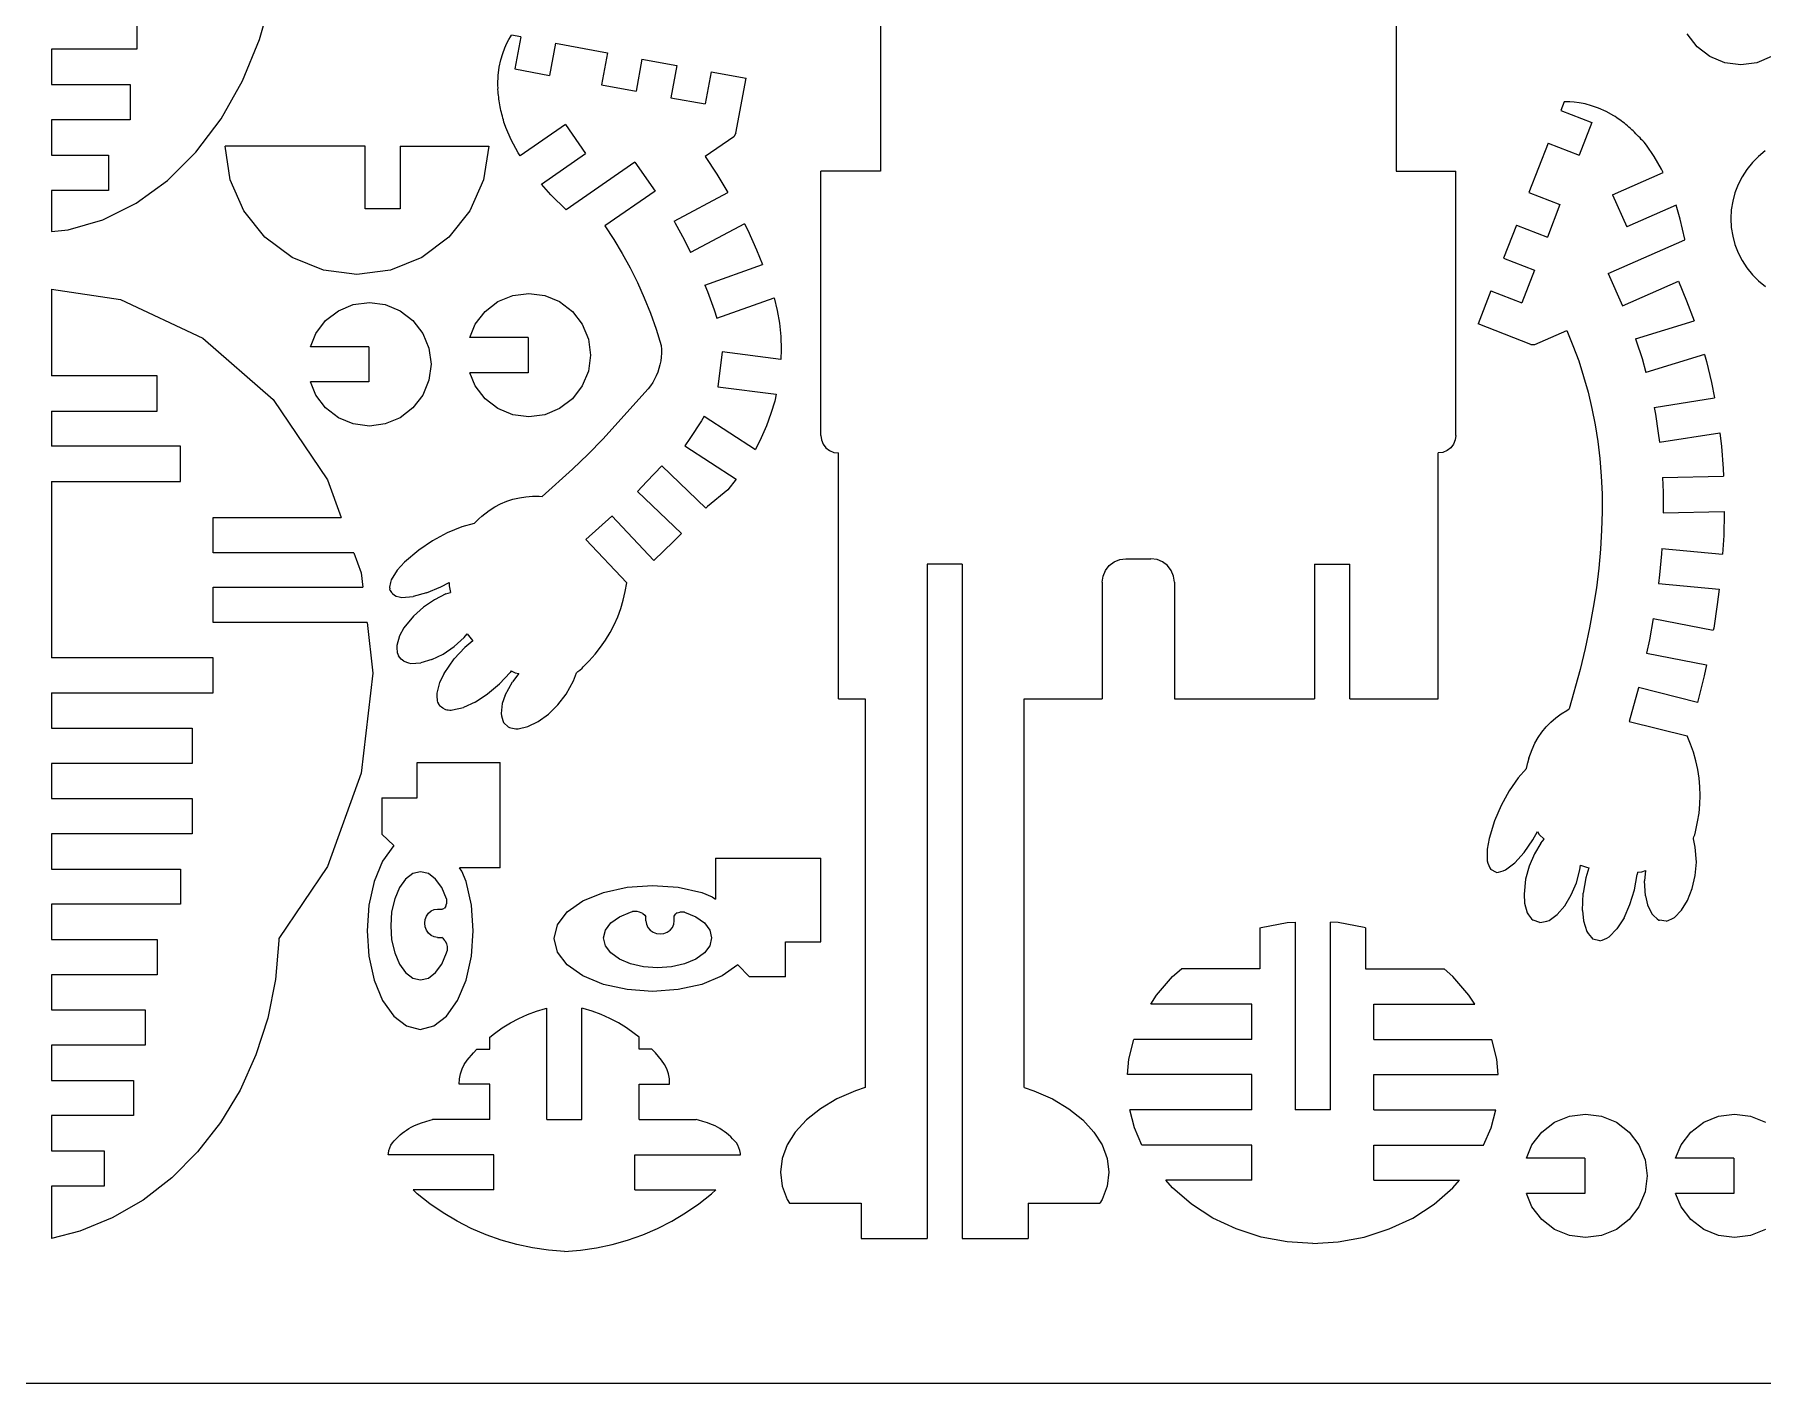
# Model space of a CAD drawing. Extents: x -2556 to 3065, y -2153 to 1951.
# Drawn here: x -1007 to 759, y -2153 to -774 of the extents above; entities that cross this region are included whole.
import ezdxf

# ---------------------------------------------------------------- set-up
doc = ezdxf.new("R2010")
doc.units = 0
doc.header["$MEASUREMENT"] = 0
doc.layers.get('0').update_dxf_attribs({"linetype": 'CONTINUOUS'})

msp = doc.modelspace()

# ---------------------------------------------------------------- linework, layer by layer
for p, q in [((-142.3, -670), (-142.3, -913.9)), ((384.6, -670.3), (384.6, -913.9)), ((-777, -779.2), (-764.3, -733.9)), ((-902.5, -753.4), (-902.5, -789.4)), ((-522.3, -779.3), (-520.7, -776.6)), ((-520.7, -776.6), (-519.6, -774.9)), ((-509.9, -776.7), (-519.6, -774.9)), ((-509.9, -776.7), (-516, -809.5)), ((692.2, -786.8), (682.2, -773.7)), ((-902.5, -789.4), (-989.8, -789.4)), ((-989.8, -789.4), (-989.8, -825.4)), ((-794.5, -821.6), (-777, -779.2)), ((-530.4, -800.2), (-528.5, -793.6)), ((-528.5, -793.6), (-526.4, -787.9)), ((-526.4, -787.9), (-524.2, -783.1)), ((-524.2, -783.1), (-522.3, -779.3)), ((-474.5, -783.2), (-480.6, -816)), ((-474.5, -783.2), (-421.4, -792.9)), ((-421.4, -792.9), (-427.4, -825.8)), ((705.3, -796.8), (692.2, -786.8)), ((-533.2, -816.1), (-532.1, -807.7)), ((-532.1, -807.7), (-530.4, -800.2)), ((-516, -809.5), (-480.6, -816)), ((-386.2, -799.4), (-392.2, -832.2)), ((-386.2, -799.4), (-350.6, -805.9)), ((-350.6, -805.9), (-356.6, -838.8)), ((720.5, -803.1), (705.3, -796.8)), ((736.8, -805.3), (720.5, -803.1)), ((753.2, -803.1), (736.8, -805.3)), ((768.4, -796.8), (753.2, -803.1)), ((-989.8, -825.4), (-909.4, -825.4)), ((-909.4, -825.4), (-909.4, -861.4)), ((-816.3, -860.4), (-794.5, -821.6)), ((-533.6, -825.3), (-533.2, -816.1)), ((-533.6, -826.6), (-533.6, -825.3)), ((-533.3, -828.6), (-533.6, -826.6)), ((-533.4, -830.5), (-533.3, -828.6)), ((-427.4, -825.8), (-392.2, -832.2)), ((-315.4, -812.4), (-321.5, -845.2)), ((-315.4, -812.4), (-279.8, -818.9)), ((-290.1, -875.2), (-279.8, -818.9)), ((-533.2, -832.5), (-533.4, -830.5)), ((-533.1, -834.4), (-533.2, -832.5)), ((-532.9, -836.3), (-533.1, -834.4)), ((-532.6, -838.3), (-532.9, -836.3)), ((-532.4, -840.2), (-532.6, -838.3)), ((-532.1, -842.2), (-532.4, -840.2)), ((-531.8, -844.1), (-532.1, -842.2)), ((-531.5, -846.1), (-531.8, -844.1)), ((-531.1, -848), (-531.5, -846.1)), ((-356.6, -838.8), (-321.5, -845.2)), ((556.4, -843), (553, -851.9)), ((557.1, -842.9), (556.4, -843)), ((559.1, -842.9), (557.1, -842.9)), ((562.3, -843), (559.1, -842.9)), ((566.5, -843.3), (562.3, -843)), ((571.7, -844), (566.5, -843.3)), ((577.7, -845.2), (571.7, -844)), ((584.3, -847), (577.7, -845.2)), ((591.6, -849.5), (584.3, -847)), ((-909.4, -861.4), (-989.8, -861.4)), ((-989.8, -861.4), (-989.8, -897.4)), ((-842, -894.6), (-816.3, -860.4)), ((-530.7, -850), (-531.1, -848)), ((-530.3, -851.9), (-530.7, -850)), ((-529.8, -853.8), (-530.3, -851.9)), ((-529.3, -855.8), (-529.8, -853.8)), ((-528.8, -857.7), (-529.3, -855.8)), ((-528.3, -859.7), (-528.8, -857.7)), ((-527.7, -861.6), (-528.3, -859.7)), ((-527.2, -863.7), (-527.7, -861.6)), ((-526.7, -865.6), (-527.2, -863.7)), ((553, -851.9), (584.7, -864.2)), ((584.7, -864.2), (571.7, -897.7)), ((599.3, -853), (591.6, -849.5)), ((607.3, -857.4), (599.3, -853)), ((608.5, -858.1), (607.3, -857.4)), ((610.1, -859.4), (608.5, -858.1)), ((611.7, -860.3), (610.1, -859.4)), ((613.3, -861.5), (611.7, -860.3)), ((614.8, -862.6), (613.3, -861.5)), ((616.4, -863.8), (614.8, -862.6)), ((617.9, -865), (616.4, -863.8)), ((619.5, -866.3), (617.9, -865)), ((-525.4, -869.4), (-526.7, -865.6)), ((-519.9, -882), (-525.4, -869.4)), ((-512.7, -895.2), (-519.9, -882)), ((-464.2, -866.2), (-510.7, -898.3)), ((-464.2, -866.2), (-443.8, -895.9)), ((-292.2, -878.8), (-321.5, -899)), ((-290.1, -875.2), (-292.2, -878.8)), ((621, -867.5), (619.5, -866.3)), ((622.5, -868.8), (621, -867.5)), ((623.9, -870.1), (622.5, -868.8)), ((625.4, -871.5), (623.9, -870.1)), ((626.9, -872.8), (625.4, -871.5)), ((628.3, -874.2), (626.9, -872.8)), ((629.7, -875.6), (628.3, -874.2)), ((631.1, -877), (629.7, -875.6)), ((632.5, -878.5), (631.1, -877)), ((633.9, -879.9), (632.5, -878.5)), ((635.2, -881.4), (633.9, -879.9)), ((636.7, -883), (635.2, -881.4)), ((-989.8, -897.4), (-931.5, -897.7)), ((-931.5, -897.7), (-931.5, -933.7)), ((-871.1, -923.6), (-842, -894.6)), ((-669.2, -888.5), (-812.3, -888.5)), ((-806.9, -922.7), (-812.3, -888.5)), ((-669.2, -952.5), (-669.2, -888.5)), ((-633.2, -888.5), (-542.7, -888.5)), ((-633.2, -888.5), (-633.2, -952.5)), ((-542.7, -888.5), (-548.1, -922.7)), ((-510.7, -898.3), (-512.7, -895.2)), ((-489, -927.1), (-443.8, -895.9)), ((-321.5, -899), (-309.5, -917.1)), ((540, -885.4), (520.4, -935.8)), ((540, -885.4), (571.7, -897.7)), ((638.1, -884.4), (636.7, -883)), ((640.6, -887.5), (638.1, -884.4)), ((648.5, -898.8), (640.6, -887.5)), ((656, -911.9), (648.5, -898.8)), ((755, -898.8), (748.7, -905.1)), ((761.9, -893.2), (755, -898.8)), ((-393.3, -904.8), (-463.7, -953.4)), ((-393.3, -904.8), (-372.8, -934.4)), ((-309.5, -917.1), (-298.3, -935.7)), ((-203.4, -1183.9), (-203.4, -913.9)), ((-142.3, -913.9), (-203.4, -913.9)), ((384.6, -913.9), (445.7, -913.9)), ((445.7, -1183.9), (445.7, -913.9)), ((605.9, -938), (657.5, -915.2)), ((657.5, -915.2), (656, -911.9)), ((743, -912.1), (738.2, -919.6)), ((748.7, -905.1), (743, -912.1)), ((-931.5, -933.7), (-989.8, -933.7)), ((-989.8, -933.7), (-989.8, -975.6)), ((-903.1, -946.7), (-871.1, -923.6)), ((-793, -954.3), (-806.9, -922.7)), ((-548.1, -922.7), (-562, -954.3)), ((-479.3, -938.1), (-489, -927.1)), ((-372.8, -934.4), (-424.2, -969.8)), ((-353.4, -965.1), (-298.3, -935.7)), ((520.4, -935.8), (552.1, -948.1)), ((730.9, -936), (728.6, -944.6)), ((734.1, -927.6), (730.9, -936)), ((738.2, -919.6), (734.1, -927.6)), ((-937.2, -963.7), (-903.1, -946.7)), ((-633.2, -952.5), (-669.2, -952.5)), ((-463.7, -953.4), (-479.3, -938.1)), ((552.1, -948.1), (539.2, -981.5)), ((605.9, -938), (620.4, -970.9)), ((670.7, -948.7), (620.4, -970.9)), ((675, -962.8), (670.7, -948.7)), ((727.2, -953.5), (726.7, -962.4)), ((728.6, -944.6), (727.2, -953.5)), ((-972.7, -973.9), (-937.2, -963.7)), ((-771.5, -981.4), (-793, -954.3)), ((-562, -954.3), (-583.5, -981.4)), ((-424.2, -969.8), (-415, -983.7)), ((-353.4, -965.1), (-352.3, -966.9)), ((-352.3, -966.9), (-343.1, -983.7)), ((-281.4, -967.6), (-336.6, -996.9)), ((-281.4, -967.6), (-278, -974.3)), ((507.5, -969.2), (494.4, -1002.9)), ((507.5, -969.2), (539.2, -981.5)), ((679.6, -983.5), (675, -962.8)), ((726.7, -962.4), (727.2, -971.4)), ((-989.8, -975.6), (-972.7, -973.9)), ((-743.8, -1002.1), (-771.5, -981.4)), ((-583.5, -981.4), (-611.2, -1002.1)), ((-415, -983.7), (-406.4, -998)), ((-343.1, -983.7), (-336.6, -996.9)), ((-278, -974.3), (-269.1, -994.3)), ((601.5, -1018.6), (679.8, -984)), ((679.8, -984), (679.6, -983.5)), ((727.2, -971.4), (728.6, -980.2)), ((728.6, -980.2), (730.9, -988.9)), ((730.9, -988.9), (734.1, -997.2)), ((-711.8, -1015.1), (-743.8, -1002.1)), ((-611.2, -1002.1), (-643.2, -1015.1)), ((-406.4, -998), (-398.4, -1012.7)), ((-269.1, -994.3), (-263, -1009.3)), ((494.4, -1002.9), (526.1, -1015.2)), ((734.1, -997.2), (738.2, -1005.2)), ((738.2, -1005.2), (743.1, -1012.7)), ((-677.5, -1019.6), (-711.8, -1015.1)), ((-643.2, -1015.1), (-677.5, -1019.6)), ((-398.4, -1012.7), (-390.9, -1027.7)), ((-321.8, -1030.3), (-263, -1009.3)), ((526.1, -1015.2), (513.2, -1048.5)), ((601.5, -1018.6), (616.1, -1051.5)), ((743.1, -1012.7), (748.7, -1019.7)), ((748.7, -1019.7), (755.1, -1026)), ((-989.8, -1034.4), (-919, -1045)), ((-989.8, -1034.4), (-989.8, -1123.1)), ((-533.5, -1047.2), (-518.2, -1040.9)), ((-518.2, -1040.9), (-501.9, -1038.8)), ((-501.9, -1038.8), (-485.6, -1040.9)), ((-485.6, -1040.9), (-470.3, -1047.2)), ((-390.9, -1027.7), (-383.9, -1043.2)), ((-321.8, -1030.3), (-319.2, -1036.9)), ((-319.2, -1036.9), (-312.5, -1055.5)), ((481.5, -1036.3), (468.4, -1070)), ((481.5, -1036.3), (513.2, -1048.5)), ((616.1, -1051.5), (673.2, -1026.3)), ((673.2, -1026.3), (681.5, -1046.4)), ((755.1, -1026), (762, -1031.6)), ((-919, -1045), (-835.1, -1084.4)), ((-709.5, -1066.6), (-696.4, -1056.6)), ((-696.4, -1056.6), (-681.2, -1050.3)), ((-681.2, -1050.3), (-664.8, -1048.1)), ((-664.8, -1048.1), (-648.5, -1050.3)), ((-648.5, -1050.3), (-633.3, -1056.6)), ((-633.3, -1056.6), (-620.2, -1066.6)), ((-556.6, -1070.3), (-546.5, -1057.2)), ((-546.5, -1057.2), (-533.5, -1047.2)), ((-470.3, -1047.2), (-457.3, -1057.2)), ((-457.3, -1057.2), (-447.2, -1070.3)), ((-383.9, -1043.2), (-377.5, -1059.1)), ((-377.5, -1059.1), (-371.7, -1075.4)), ((-312.5, -1055.5), (-309.8, -1064.2)), ((-309.8, -1064.2), (-250.9, -1043.3)), ((-250.9, -1043.3), (-247.9, -1056.3)), ((-247.9, -1056.3), (-245.7, -1069.4)), ((681.5, -1046.4), (689.1, -1066.8)), ((-719.5, -1079.7), (-709.5, -1066.6)), ((-620.2, -1066.6), (-610.2, -1079.7)), ((-562.2, -1083.9), (-556.6, -1070.3)), ((-447.2, -1070.3), (-440.9, -1085.5)), ((-371.7, -1075.4), (-366.4, -1092.1)), ((-245.7, -1069.4), (-244.4, -1082.7)), ((522.3, -1091), (468.4, -1070)), ((526.4, -1091), (559, -1076.7)), ((559, -1076.7), (565.4, -1092.1)), ((629.4, -1085.3), (689.1, -1066.8)), ((-835.1, -1084.4), (-763, -1147.3)), ((-725.1, -1093.3), (-719.5, -1079.7)), ((-665.5, -1093.3), (-725.1, -1093.3)), ((-665.5, -1093.3), (-665.5, -1129.3)), ((-610.2, -1079.7), (-603.9, -1094.9)), ((-603.9, -1094.9), (-601.7, -1111.3)), ((-502.6, -1083.9), (-562.2, -1083.9)), ((-502.6, -1083.9), (-502.6, -1119.9)), ((-440.9, -1085.5), (-438.8, -1101.9)), ((-366.4, -1092.1), (-366.2, -1096.1)), ((-244.4, -1082.7), (-243.9, -1096.1)), ((522.3, -1091), (526.4, -1091)), ((565.4, -1092.1), (571.2, -1107.7)), ((629.4, -1085.3), (630.1, -1087.2)), ((630.1, -1087.2), (636.1, -1105.5)), ((-601.7, -1111.3), (-603.9, -1127.6)), ((-438.8, -1101.9), (-440.9, -1118.2)), ((-367.8, -1111.8), (-368.8, -1115.6)), ((-367, -1107.9), (-367.8, -1111.8)), ((-366.5, -1104), (-367, -1107.9)), ((-366.2, -1100), (-366.5, -1104)), ((-366.2, -1096.1), (-366.2, -1100)), ((-304.2, -1098.5), (-308.7, -1134.2)), ((-244.2, -1106.2), (-304.2, -1098.5)), ((-243.9, -1096.1), (-244.2, -1106.2)), ((571.2, -1107.7), (576.3, -1123.6)), ((636.1, -1105.5), (640, -1119.7)), ((699.7, -1101.3), (640, -1119.7)), ((699.7, -1101.3), (701.7, -1108.5)), ((701.7, -1108.5), (706.8, -1129.8)), ((-881.8, -1123.1), (-989.8, -1123.1)), ((-881.8, -1159.1), (-881.8, -1123.1)), ((-719.5, -1142.8), (-725.1, -1129.3)), ((-665.5, -1129.3), (-725.1, -1129.3)), ((-603.9, -1127.6), (-610.2, -1142.8)), ((-502.6, -1119.9), (-562.2, -1119.9)), ((-556.6, -1133.4), (-562.2, -1119.9)), ((-440.9, -1118.2), (-447.2, -1133.4)), ((-375.2, -1130), (-377.3, -1133.3)), ((-373.3, -1126.5), (-375.2, -1130)), ((-371.6, -1123), (-373.3, -1126.5)), ((-370.1, -1119.3), (-371.6, -1123)), ((-368.8, -1115.6), (-370.1, -1119.3)), ((576.3, -1123.6), (580.9, -1139.8)), ((706.8, -1129.8), (709.9, -1145.7)), ((-763, -1147.3), (-707.7, -1229.2)), ((-709.5, -1155.9), (-719.5, -1142.8)), ((-610.2, -1142.8), (-620.2, -1155.9)), ((-546.5, -1146.5), (-556.6, -1133.4)), ((-533.5, -1156.6), (-546.5, -1146.5)), ((-457.3, -1146.5), (-470.3, -1156.6)), ((-447.2, -1133.4), (-457.3, -1146.5)), ((-379.7, -1136.5), (-426, -1187.9)), ((-377.3, -1133.3), (-379.7, -1136.5)), ((-308.7, -1134.2), (-248.9, -1141.9)), ((-248.9, -1141.9), (-250.5, -1148.9)), ((580.9, -1139.8), (584.8, -1156.3)), ((648.2, -1155.3), (709.9, -1145.7)), ((-989.8, -1159.1), (-989.8, -1195.1)), ((-989.8, -1159.1), (-881.8, -1159.1)), ((-696.4, -1165.9), (-709.5, -1155.9)), ((-620.2, -1155.9), (-633.3, -1165.9)), ((-518.2, -1162.9), (-533.5, -1156.6)), ((-501.9, -1165), (-518.2, -1162.9)), ((-485.6, -1162.9), (-501.9, -1165)), ((-470.3, -1156.6), (-485.6, -1162.9)), ((-322.6, -1164.4), (-325.4, -1169.1)), ((-322.6, -1164.4), (-270.3, -1198.4)), ((-254.3, -1161.7), (-258.8, -1174.3)), ((-250.5, -1148.9), (-254.3, -1161.7)), ((584.8, -1156.3), (588.1, -1173.1)), ((648.2, -1155.3), (649.6, -1162.2)), ((649.6, -1162.2), (652.6, -1181.7)), ((-681.2, -1172.2), (-696.4, -1165.9)), ((-664.8, -1174.4), (-681.2, -1172.2)), ((-648.5, -1172.2), (-664.8, -1174.4)), ((-633.3, -1165.9), (-648.5, -1172.2)), ((-325.4, -1169.1), (-337.2, -1187.2)), ((-258.8, -1174.3), (-264.2, -1186.5)), ((588.1, -1173.1), (590.8, -1190.2)), ((652.6, -1181.7), (653.7, -1190.9)), ((653.7, -1190.9), (715.4, -1181.3)), ((715.4, -1181.3), (717.1, -1195.3)), ((-857.8, -1195.1), (-989.8, -1195.1)), ((-857.8, -1231.1), (-857.8, -1195.1)), ((-426, -1187.9), (-441.1, -1203.1)), ((-337.2, -1187.2), (-342.2, -1194.5)), ((-342.2, -1194.5), (-289.9, -1228.6)), ((-264.2, -1186.5), (-270.3, -1198.4)), ((-203.4, -1183.9), (-202.8, -1188.5)), ((-202.8, -1188.5), (-201, -1192.9)), ((-201, -1192.9), (-198.1, -1196.6)), ((-198.1, -1196.6), (-194.4, -1199.5)), ((-194.4, -1199.5), (-190, -1201.3)), ((436.7, -1199.5), (432.4, -1201.3)), ((440.5, -1196.6), (436.7, -1199.5)), ((443.3, -1192.9), (440.5, -1196.6)), ((445.1, -1188.5), (443.3, -1192.9)), ((445.7, -1183.9), (445.1, -1188.5)), ((590.8, -1190.2), (592.8, -1207.7)), ((717.1, -1195.3), (718.9, -1217.7)), ((-457.1, -1218.3), (-488.2, -1246.4)), ((-441.1, -1203.1), (-457.1, -1218.3)), ((-365.9, -1215.1), (-381.1, -1231.2)), ((-365.9, -1215.1), (-320.9, -1258.3)), ((-190, -1201.3), (-185.4, -1201.9)), ((-185.4, -1453.3), (-185.4, -1201.9)), ((432.4, -1201.3), (427.7, -1201.9)), ((427.7, -1453.3), (427.7, -1201.9)), ((592.8, -1207.7), (594.3, -1225.5)), ((718.9, -1217.7), (719.2, -1225.7)), ((-989.8, -1231.1), (-857.8, -1231.1)), ((-989.8, -1231.1), (-989.8, -1411.1)), ((-707.7, -1229.2), (-693.6, -1267.8)), ((-381.1, -1231.2), (-390.8, -1241.1)), ((-289.9, -1228.6), (-298.4, -1239.4)), ((594.3, -1225.5), (595.1, -1243.6)), ((656.8, -1227.1), (719.2, -1225.7)), ((656.8, -1227.1), (657.5, -1242)), ((-530.7, -1253.9), (-524.4, -1251.3)), ((-524.4, -1251.3), (-518, -1249.2)), ((-518, -1249.2), (-511.4, -1247.6)), ((-511.4, -1247.6), (-504.7, -1246.6)), ((-504.7, -1246.6), (-497.9, -1246.1)), ((-497.9, -1246.1), (-491.1, -1246.2)), ((-491.1, -1246.2), (-488.2, -1246.4)), ((-390.8, -1241.1), (-345.8, -1284.3)), ((-298.4, -1239.4), (-319.3, -1256.6)), ((595.1, -1243.6), (595.2, -1262.1)), ((657.5, -1242), (657.6, -1262.6)), ((-824.5, -1303.8), (-824.5, -1267.8)), ((-824.5, -1267.8), (-693.6, -1267.8)), ((-557.7, -1274), (-553.3, -1269.6)), ((-553, -1269.1), (-553.3, -1269.6)), ((-550, -1266.5), (-553, -1269.1)), ((-550, -1266.5), (-542.5, -1260.6)), ((-542.5, -1260.6), (-536.7, -1257)), ((-536.7, -1257), (-530.7, -1253.9)), ((-417.1, -1266.5), (-443.6, -1290.3)), ((-416.8, -1266), (-417.1, -1266.5)), ((-374.1, -1311.7), (-416.8, -1266)), ((-319.3, -1256.6), (-320.9, -1258.3)), ((595.2, -1262.1), (594.7, -1280.9)), ((657.6, -1263.1), (720, -1261.7)), ((657.6, -1262.6), (657.6, -1263.1)), ((720, -1263.2), (719.4, -1286.3)), ((720, -1261.7), (720, -1263.2)), ((-585.1, -1283.6), (-600.1, -1291.7)), ((-570.3, -1277.4), (-585.1, -1283.6)), ((-557.7, -1274), (-570.3, -1277.4)), ((-345.8, -1284.3), (-353.8, -1292.3)), ((594.7, -1280.9), (593.6, -1300.1)), ((719.4, -1286.3), (718.3, -1305.3)), ((-680.5, -1303.8), (-824.5, -1303.8)), ((-680.5, -1303.8), (-673, -1324.5)), ((-614.3, -1301.1), (-628.8, -1313.6)), ((-600.1, -1291.7), (-614.3, -1301.1)), ((-443.6, -1290.3), (-401.8, -1334.7)), ((-353.8, -1292.3), (-374.1, -1311.7)), ((593.6, -1300.1), (591.8, -1319.7)), ((655.8, -1304.9), (653.8, -1326.4)), ((656.1, -1299.4), (655.8, -1304.9)), ((656.1, -1299.4), (718.3, -1305.3)), ((-673, -1324.5), (-671.3, -1339.1)), ((-636.3, -1321.7), (-642.5, -1331.6)), ((-628.8, -1313.6), (-636.3, -1321.7)), ((-58.8, -1315.5), (-94.8, -1315.5)), ((-94.8, -1315.5), (-94.8, -2004.6)), ((-58.8, -1315.5), (-58.8, -2004.6)), ((85.1, -1327.7), (87.5, -1321.9)), ((87.5, -1321.9), (91.3, -1316.9)), ((91.3, -1316.9), (96.3, -1313.1)), ((96.3, -1313.1), (102.1, -1310.7)), ((102.1, -1310.7), (108.3, -1309.9)), ((108.3, -1309.9), (134, -1309.9)), ((140.3, -1310.7), (134, -1309.9)), ((146, -1313.1), (140.3, -1310.7)), ((151, -1316.9), (146, -1313.1)), ((154.8, -1321.9), (151, -1316.9)), ((157.2, -1327.7), (154.8, -1321.9)), ((301.2, -1315.5), (337.2, -1315.5)), ((301.2, -1315.5), (301.2, -1453.3)), ((337.2, -1453.3), (337.2, -1315.5)), ((591.8, -1319.7), (589.3, -1339.6)), ((-824.5, -1375.1), (-824.5, -1339.1)), ((-824.5, -1339.1), (-671.3, -1339.1)), ((-643.3, -1334.1), (-644.3, -1339)), ((-644.3, -1339), (-644, -1340.7)), ((-643.4, -1342.3), (-644, -1340.7)), ((-642.5, -1331.6), (-643.3, -1334.1)), ((-606.4, -1344.9), (-591.6, -1338.7)), ((-591.6, -1338.7), (-583.1, -1334.1)), ((-583.1, -1334.1), (-583.3, -1337.8)), ((-583.3, -1337.8), (-581.9, -1344.5)), ((-403.3, -1343.5), (-401.8, -1334.7)), ((84.3, -1333.9), (85.1, -1327.7)), ((84.3, -1333.9), (84.3, -1453.3)), ((158, -1333.9), (157.2, -1327.7)), ((158, -1333.9), (158, -1453.3)), ((589.3, -1339.6), (586.1, -1359.9)), ((653.8, -1326.4), (652.7, -1335.2)), ((652.7, -1335.2), (714.9, -1341.1)), ((714.9, -1341.1), (712.9, -1356.9)), ((-643.4, -1342.3), (-642, -1344.6)), ((-642, -1344.6), (-641.1, -1345.6)), ((-641.1, -1345.6), (-639, -1347.2)), ((-639, -1347.2), (-637.5, -1348.1)), ((-637.5, -1348.1), (-634.3, -1349)), ((-634.3, -1349), (-631.7, -1349.5)), ((-631.7, -1349.5), (-620.1, -1348.6)), ((-606.4, -1344.9), (-620.1, -1348.6)), ((-609.6, -1359.5), (-619.7, -1368.6)), ((-598.3, -1351.8), (-609.6, -1359.5)), ((-586.7, -1346), (-598.3, -1351.8)), ((-586.7, -1346), (-584.2, -1345.2)), ((-584.2, -1345.2), (-581.9, -1344.5)), ((-407.9, -1360.9), (-405.3, -1352.3)), ((-405.3, -1352.3), (-403.3, -1343.5)), ((712.9, -1356.9), (709.2, -1380.9)), ((-667.1, -1375.1), (-824.5, -1375.1)), ((-667.1, -1375.1), (-661.1, -1426.8)), ((-619.7, -1368.6), (-629.4, -1380.7)), ((-418.8, -1385.5), (-414.6, -1377.5)), ((-414.6, -1377.5), (-411, -1369.3)), ((-411, -1369.3), (-407.9, -1360.9)), ((586.1, -1359.9), (582.3, -1380.6)), ((647.5, -1371.1), (643.5, -1392.9)), ((647.5, -1371.1), (708.8, -1383.1)), ((-633.9, -1388.7), (-636.8, -1398.5)), ((-629.4, -1380.7), (-633.9, -1388.7)), ((-578, -1399.6), (-567.8, -1390.5)), ((-567.8, -1390.5), (-564.7, -1386.8)), ((-559, -1393.9), (-567.1, -1400.8)), ((-564.7, -1386.8), (-560.6, -1391.9)), ((-560.6, -1391.9), (-559, -1393.9)), ((-428.5, -1400.5), (-423.4, -1393.1)), ((-423.4, -1393.1), (-418.8, -1385.5)), ((582.3, -1380.6), (577.8, -1401.7)), ((643.5, -1392.9), (640.6, -1406.4)), ((709.2, -1380.9), (708.8, -1383.1)), ((-824.5, -1411.1), (-989.8, -1411.1)), ((-824.5, -1447.1), (-824.5, -1411.1)), ((-636.8, -1398.5), (-636.8, -1401)), ((-636.8, -1401), (-636.4, -1405.9)), ((-636.4, -1405.9), (-635, -1409.3)), ((-632.3, -1412.7), (-635, -1409.3)), ((-629.4, -1414.8), (-632.3, -1412.7)), ((-600.8, -1413.1), (-589.2, -1407.4)), ((-589.2, -1407.4), (-578, -1399.6)), ((-588.3, -1427.1), (-578, -1412.4)), ((-567.1, -1400.8), (-578, -1412.4)), ((-440, -1414.3), (-434, -1407.6)), ((-434, -1407.6), (-428.5, -1400.5)), ((577.8, -1401.7), (572.6, -1423.1)), ((640.6, -1406.4), (701.8, -1418.4)), ((-661.1, -1426.8), (-673, -1529.2)), ((-629.4, -1414.8), (-624.7, -1416.4)), ((-624.7, -1416.4), (-622.3, -1417)), ((-622.3, -1417), (-612.1, -1416.4)), ((-600.8, -1413.1), (-612.1, -1416.4)), ((-588.3, -1427.1), (-593, -1436.4)), ((-531.9, -1437.8), (-521, -1426.3)), ((-519.7, -1424.4), (-521, -1426.3)), ((-519.7, -1424.4), (-515.7, -1426.5)), ((-511.9, -1427.4), (-518.4, -1435.7)), ((-515.7, -1426.5), (-511.9, -1427.4)), ((-456.1, -1434.8), (-453.2, -1426.5)), ((-453.2, -1426.5), (-452.8, -1426.2)), ((-452.8, -1426.2), (-451.6, -1425.3)), ((-451.6, -1425.3), (-449.8, -1423.9)), ((-449.8, -1423.9), (-447.4, -1421.9)), ((-447.4, -1421.9), (-446.4, -1420.6)), ((-446.4, -1420.6), (-440, -1414.3)), ((572.6, -1423.1), (561.6, -1463.5)), ((699.5, -1429.5), (692.8, -1456.8)), ((701.8, -1418.4), (699.5, -1429.5)), ((-989.8, -1447.1), (-824.5, -1447.1)), ((-989.8, -1447.1), (-989.8, -1483.1)), ((-593, -1436.4), (-596, -1447.3)), ((-596, -1447.3), (-595.9, -1450)), ((-556.5, -1456.4), (-544, -1448.1)), ((-544, -1448.1), (-531.9, -1437.8)), ((-525.9, -1449.4), (-518.4, -1435.7)), ((-463.5, -1448.4), (-456.1, -1434.8)), ((632.2, -1442), (622.8, -1476.3)), ((632.3, -1441.5), (632.2, -1442)), ((692.8, -1456.8), (632.3, -1441.5)), ((-595.9, -1450), (-595.4, -1455.2)), ((-595.4, -1455.2), (-595, -1456.6)), ((-595, -1456.6), (-594.2, -1458.3)), ((-594.2, -1458.3), (-594.1, -1458.6)), ((-594.1, -1458.6), (-593.2, -1459.8)), ((-593.2, -1459.8), (-592.1, -1460.8)), ((-592.1, -1460.8), (-591, -1461.8)), ((-589.8, -1462.6), (-591, -1461.8)), ((-588.5, -1463.3), (-589.8, -1462.6)), ((-588.5, -1463.3), (-587.1, -1463.9)), ((-587.1, -1463.9), (-585.7, -1464.3)), ((-585.7, -1464.3), (-584.2, -1464.5)), ((-584.2, -1464.5), (-582.7, -1464.6)), ((-582.7, -1464.6), (-581.2, -1464.6)), ((-581.2, -1464.6), (-579.8, -1464.4)), ((-579.8, -1464.4), (-568.7, -1461.9)), ((-556.5, -1456.4), (-568.7, -1461.9)), ((-528.9, -1458), (-530.2, -1468.1)), ((-525.9, -1449.4), (-528.9, -1458)), ((-481.7, -1468.7), (-472, -1459.1)), ((-472, -1459.1), (-463.5, -1448.4)), ((-185.4, -1453.3), (-158.2, -1453.3)), ((-158.2, -1453.3), (-158.2, -1850.4)), ((4.5, -1850.4), (4.5, -1453.3)), ((4.5, -1453.3), (84.3, -1453.3)), ((158, -1453.3), (301.2, -1453.3)), ((337.2, -1453.3), (427.7, -1453.3)), ((553.2, -1468.5), (559, -1464.9)), ((559, -1464.9), (561.6, -1463.5)), ((-989.8, -1483.1), (-845.8, -1483.1)), ((-845.8, -1483.1), (-845.8, -1519.1)), ((-530.2, -1468.1), (-529.7, -1470.6)), ((-529.7, -1470.6), (-528.5, -1475.4)), ((-528.5, -1475.4), (-527.7, -1477.4)), ((-527.7, -1477.4), (-527.4, -1477.8)), ((-522.8, -1481.8), (-527.4, -1477.8)), ((-522.8, -1481.8), (-521.4, -1482.6)), ((-521.4, -1482.6), (-520.1, -1482.9)), ((-520.1, -1482.9), (-515.1, -1483.7)), ((-512.7, -1483.8), (-502.7, -1481.5)), ((-502.7, -1481.5), (-492.2, -1476.4)), ((-492.2, -1476.4), (-481.7, -1468.7)), ((533.7, -1487.2), (538, -1481.9)), ((538, -1481.9), (542.7, -1477)), ((542.7, -1477), (547.8, -1472.5)), ((547.8, -1472.5), (553.2, -1468.5)), ((622.8, -1476.3), (682, -1491.1)), ((-515.1, -1483.7), (-512.7, -1483.8)), ((523.6, -1504.8), (526.5, -1498.6)), ((526.5, -1498.6), (529.9, -1492.8)), ((529.9, -1492.8), (533.7, -1487.2)), ((685.5, -1499.3), (682, -1491.1)), ((688.5, -1507.8), (685.5, -1499.3)), ((-616.1, -1518.3), (-531, -1518.3)), ((-616.1, -1554.3), (-616.1, -1518.3)), ((-531, -1625.9), (-531, -1518.3)), ((518, -1524.3), (519.3, -1518.2)), ((520.4, -1513.8), (519.3, -1517.6)), ((519.3, -1517.6), (519.3, -1518.2)), ((520.4, -1513.8), (523.6, -1504.8)), ((691, -1516.4), (688.5, -1507.8)), ((692.9, -1525.2), (691, -1516.4)), ((-845.8, -1519.1), (-989.8, -1519.1)), ((-989.8, -1519.1), (-989.8, -1555.1)), ((-673, -1529.2), (-707.7, -1624.5)), ((509.2, -1533.9), (500.1, -1547.1)), ((518, -1524.3), (509.2, -1533.9)), ((694.3, -1534.1), (692.9, -1525.2)), ((695.1, -1543), (694.3, -1534.1)), ((500.1, -1547.1), (491.9, -1562.1)), ((695.4, -1552), (695.1, -1543)), ((695.1, -1560.9), (695.4, -1552)), ((-989.8, -1555.1), (-845.8, -1555.1)), ((-845.8, -1555.1), (-845.8, -1591.1)), ((-652.1, -1554.3), (-616.1, -1554.3)), ((-652.1, -1554.3), (-652.1, -1591.3)), ((491.9, -1562.1), (485.1, -1577.7)), ((692.8, -1578.7), (694.3, -1569.9)), ((694.3, -1569.9), (695.1, -1560.9)), ((485.1, -1577.7), (479.6, -1596)), ((524.5, -1597.1), (529.1, -1588.6)), ((529.1, -1588.6), (530.9, -1591.8)), ((689.8, -1592.1), (690.7, -1589.1)), ((690.7, -1589.1), (690.9, -1587.5)), ((690.9, -1587.5), (692.8, -1578.7)), ((-845.8, -1591.1), (-989.8, -1591.1)), ((-989.8, -1591.1), (-989.8, -1627.1)), ((-652.1, -1591.3), (-639.9, -1603)), ((-639.9, -1603), (-651.2, -1619)), ((479.6, -1596), (477.7, -1606.9)), ((477.7, -1606.9), (477.7, -1618.6)), ((515.4, -1610.3), (524.5, -1597.1)), ((532.5, -1600.5), (525.9, -1611.7)), ((530.9, -1591.8), (535.8, -1596.7)), ((532.5, -1600.5), (534.2, -1598.5)), ((534.2, -1598.5), (535.8, -1596.7)), ((688.4, -1596.1), (688.6, -1595.6)), ((690.4, -1604.7), (688.4, -1596.1)), ((688.6, -1595.6), (689, -1594.3)), ((689, -1594.3), (689.8, -1592.1)), ((691.5, -1620.2), (690.4, -1604.7)), ((-707.7, -1624.5), (-757.3, -1697.9)), ((-651.2, -1619), (-659.8, -1639.8)), ((-311, -1616.1), (-311, -1657.8)), ((-311, -1616.1), (-203.4, -1616.1)), ((-203.4, -1701.3), (-203.4, -1616.1)), ((477.7, -1618.6), (478.5, -1621.1)), ((478.5, -1621.1), (480.3, -1625.8)), ((496.5, -1627.8), (505.8, -1620.7)), ((515.4, -1610.3), (505.8, -1620.7)), ((520.6, -1624.2), (516.9, -1637.4)), ((525.9, -1611.7), (520.6, -1624.2)), ((572.5, -1627.8), (573.1, -1623)), ((573.1, -1623), (579.3, -1625.1)), ((690.2, -1633.7), (691.5, -1620.2)), ((-989.8, -1627.1), (-857.8, -1627.1)), ((-857.8, -1627.1), (-857.8, -1663.1)), ((-659.8, -1639.8), (-665.2, -1664.1)), ((-627.7, -1637.3), (-634, -1646.1)), ((-620.3, -1631.8), (-627.7, -1637.3)), ((-612.4, -1629.9), (-620.3, -1631.8)), ((-604.5, -1631.8), (-612.4, -1629.9)), ((-597.1, -1637.3), (-604.5, -1631.8)), ((-590.8, -1646.1), (-597.1, -1637.3)), ((-531, -1625.9), (-572.6, -1625.9)), ((-570.3, -1629.4), (-572.6, -1625.9)), ((-566, -1639.8), (-570.3, -1629.4)), ((-560.5, -1664.1), (-566, -1639.8)), ((480.3, -1625.8), (481.3, -1627.6)), ((487.2, -1630.6), (481.3, -1627.6)), ((487.2, -1630.6), (489.3, -1630.2)), ((489.3, -1630.2), (494.1, -1628.8)), ((494.1, -1628.8), (496.5, -1627.8)), ((516.9, -1637.4), (515.4, -1652.8)), ((563.6, -1653.5), (568.9, -1641)), ((568.9, -1641), (572.5, -1627.8)), ((578.6, -1636.1), (575.7, -1651.7)), ((581.7, -1625.8), (578.6, -1636.1)), ((579.3, -1625.1), (581.7, -1625.8)), ((628.2, -1648.2), (631.1, -1632.6)), ((631.3, -1630.3), (631.1, -1632.6)), ((631.3, -1630.3), (635.7, -1629.9)), ((635.7, -1629.9), (639.4, -1628.6)), ((639.4, -1628.6), (638.4, -1639.2)), ((639.5, -1654.6), (638.4, -1639.2)), ((687.1, -1647), (690.2, -1633.7)), ((-638.9, -1657.5), (-642, -1670.8)), ((-634, -1646.1), (-638.9, -1657.5)), ((-585.9, -1657.5), (-590.8, -1646.1)), ((-585.9, -1657.5), (-585.9, -1662.5)), ((-462.5, -1670.9), (-446.5, -1659.7)), ((-446.5, -1659.7), (-425.6, -1651.1)), ((-425.6, -1651.1), (-401.3, -1645.7)), ((-401.3, -1645.7), (-375.3, -1643.8)), ((-375.3, -1643.8), (-349.2, -1645.7)), ((-349.2, -1645.7), (-324.9, -1651.1)), ((-324.9, -1651.1), (-314.5, -1655.4)), ((-314.5, -1655.4), (-311, -1657.8)), ((515.4, -1652.8), (515.9, -1662)), ((556.9, -1664.7), (563.6, -1653.5)), ((575, -1669.6), (575.7, -1651.7)), ((623.6, -1663.3), (628.2, -1648.2)), ((639.5, -1654.6), (641.6, -1663.6)), ((676.4, -1669.2), (682.5, -1659.1)), ((682.5, -1659.1), (687.1, -1647)), ((-857.8, -1663.1), (-989.8, -1663.1)), ((-989.8, -1663.1), (-989.8, -1699.1)), ((-665.2, -1664.1), (-667, -1690.2)), ((-642, -1670.8), (-643, -1685.1)), ((-607.7, -1678.7), (-606.4, -1675.2)), ((-606.4, -1675.2), (-604.3, -1672.2)), ((-604.3, -1672.2), (-601.6, -1669.9)), ((-601.6, -1669.9), (-598.4, -1668.5)), ((-598.4, -1668.5), (-595, -1668)), ((-595, -1668), (-590.3, -1668)), ((-590.3, -1668), (-588.1, -1666.9)), ((-586.7, -1665.1), (-588.1, -1666.9)), ((-586.7, -1665.1), (-585.9, -1662.5)), ((-558.7, -1690.2), (-560.5, -1664.1)), ((-472.5, -1684), (-462.5, -1670.9)), ((-418, -1682.2), (-409.3, -1675.9)), ((-409.3, -1675.9), (-397.8, -1671)), ((-397.8, -1671), (-395.8, -1670.5)), ((-391.2, -1670.5), (-395.8, -1670.5)), ((-388.6, -1671), (-391.2, -1670.5)), ((-385.4, -1672.6), (-388.6, -1671)), ((-385.4, -1672.6), (-383.4, -1674.2)), ((-383.4, -1674.2), (-382.1, -1675.9)), ((-382.1, -1680.1), (-382.1, -1675.9)), ((-353.1, -1675.4), (-352, -1673.2)), ((-353.1, -1680.1), (-353.1, -1675.4)), ((-350.2, -1671.8), (-352, -1673.2)), ((-350.2, -1671.8), (-347.6, -1671)), ((-342.6, -1671), (-347.6, -1671)), ((-342.6, -1671), (-331.2, -1675.9)), ((-331.2, -1675.9), (-322.4, -1682.2)), ((515.9, -1662), (518.7, -1671.8)), ((518.7, -1671.8), (520, -1673.9)), ((520, -1673.9), (523.1, -1677.8)), ((540.9, -1679.5), (549.2, -1673.5)), ((556.9, -1664.7), (549.2, -1673.5)), ((575, -1669.6), (576.1, -1680)), ((617.6, -1677.1), (610.3, -1688.3)), ((617.6, -1677.1), (623.6, -1663.3)), ((641.6, -1663.6), (646.1, -1672.7)), ((646.1, -1672.7), (647.8, -1674.6)), ((647.8, -1674.6), (651.4, -1677.9)), ((662.6, -1679.7), (667.1, -1677.7)), ((667.1, -1677.7), (669.3, -1676.5)), ((669.3, -1676.5), (676.4, -1669.2)), ((-667, -1690.2), (-665.2, -1716.2)), ((-643, -1685.1), (-642, -1699.4)), ((-608.2, -1682.5), (-607.7, -1678.7)), ((-607.7, -1686.2), (-608.2, -1682.5)), ((-606.4, -1689.7), (-607.7, -1686.2)), ((-604.3, -1692.7), (-606.4, -1689.7)), ((-601.6, -1695), (-604.3, -1692.7)), ((-598.4, -1696.5), (-601.6, -1695)), ((-560.5, -1716.2), (-558.7, -1690.2)), ((-476, -1698), (-472.5, -1684)), ((-425.4, -1697.5), (-423.6, -1689.6)), ((-423.6, -1689.6), (-418, -1682.2)), ((-382.1, -1680.1), (-381.6, -1683.5)), ((-381.6, -1683.5), (-380.1, -1686.7)), ((-380.1, -1686.7), (-377.8, -1689.4)), ((-377.8, -1689.4), (-374.8, -1691.5)), ((-374.8, -1691.5), (-371.3, -1692.9)), ((-371.3, -1692.9), (-367.6, -1693.3)), ((-367.6, -1693.3), (-363.8, -1692.9)), ((-363.8, -1692.9), (-360.3, -1691.5)), ((-360.3, -1691.5), (-357.3, -1689.4)), ((-357.3, -1689.4), (-355, -1686.7)), ((-355, -1686.7), (-353.6, -1683.5)), ((-353.6, -1683.5), (-353.1, -1680.1)), ((-322.4, -1682.2), (-316.9, -1689.6)), ((-316.9, -1689.6), (-315, -1697.5)), ((245.4, -1687.2), (246.7, -1686.8)), ((245.4, -1687.2), (245.4, -1729.1)), ((246.7, -1686.8), (273.4, -1681.8)), ((273.4, -1681.8), (281.4, -1681.3)), ((281.4, -1681.3), (281.4, -1873.1)), ((325.4, -1681.8), (317.4, -1681.3)), ((317.4, -1873.1), (317.4, -1681.3)), ((352.1, -1686.8), (325.4, -1681.8)), ((353.4, -1687.2), (352.1, -1686.8)), ((353.4, -1687.2), (353.4, -1729.1)), ((523.1, -1677.8), (524.6, -1679.4)), ((531.6, -1681.8), (524.6, -1679.4)), ((531.6, -1681.8), (533.7, -1681.5)), ((533.7, -1681.5), (538.6, -1680.3)), ((538.6, -1680.3), (540.9, -1679.5)), ((576.1, -1680), (579.4, -1690.8)), ((579.4, -1690.8), (580.9, -1693)), ((580.9, -1693), (584.2, -1697.1)), ((602.3, -1696.4), (610.3, -1688.3)), ((651.4, -1677.9), (653.2, -1679.2)), ((653.2, -1679.2), (653.7, -1679.4)), ((660.5, -1680.4), (653.7, -1679.4)), ((660.5, -1680.4), (662.6, -1679.7)), ((-989.8, -1699.1), (-881.8, -1699.1)), ((-881.8, -1699.1), (-881.8, -1735.1)), ((-757.2, -1700), (-760.8, -1740)), ((-757.3, -1697.9), (-757.2, -1700)), ((-642, -1699.4), (-638.9, -1712.7)), ((-638.9, -1712.7), (-634, -1724.2)), ((-595, -1697), (-598.4, -1696.5)), ((-595, -1697), (-590.8, -1697)), ((-589, -1698.3), (-590.8, -1697)), ((-590.8, -1724.2), (-585.9, -1712.7)), ((-587.4, -1700.3), (-589, -1698.3)), ((-587.4, -1700.3), (-585.9, -1703.5)), ((-585.9, -1703.5), (-585.4, -1706.1)), ((-585.9, -1712.7), (-585.4, -1710.7)), ((-585.4, -1706.1), (-585.4, -1710.7)), ((-472.5, -1712), (-476, -1698)), ((-462.5, -1725.1), (-472.5, -1712)), ((-423.6, -1705.4), (-425.4, -1697.5)), ((-418, -1712.8), (-423.6, -1705.4)), ((-409.3, -1719.2), (-418, -1712.8)), ((-322.4, -1712.8), (-331.2, -1719.2)), ((-316.9, -1705.4), (-322.4, -1712.8)), ((-315, -1697.5), (-316.9, -1705.4)), ((-239.4, -1737.3), (-239.4, -1701.3)), ((-239.4, -1701.3), (-203.4, -1701.3)), ((584.2, -1697.1), (585.8, -1698.6)), ((593, -1700.4), (585.8, -1698.6)), ((593, -1700.4), (595.2, -1699.8)), ((595.2, -1699.8), (600, -1697.6)), ((600, -1697.6), (602.3, -1696.4)), ((-665.2, -1716.2), (-659.8, -1740.5)), ((-634, -1724.2), (-627.7, -1732.9)), ((-597.1, -1732.9), (-590.8, -1724.2)), ((-566, -1740.5), (-560.5, -1716.2)), ((-446.5, -1736.3), (-462.5, -1725.1)), ((-397.8, -1724), (-409.3, -1719.2)), ((-384.5, -1727.1), (-397.8, -1724)), ((-370.2, -1728.1), (-384.5, -1727.1)), ((-355.9, -1727.1), (-370.2, -1728.1)), ((-342.6, -1724), (-355.9, -1727.1)), ((-331.2, -1719.2), (-342.6, -1724)), ((-288.1, -1725.1), (-304.1, -1736.3)), ((-276.4, -1737.3), (-288.1, -1725.1)), ((156.1, -1737), (165.2, -1729.1)), ((245.4, -1729.1), (165.2, -1729.1)), ((353.4, -1729.1), (433.6, -1729.1)), ((442.7, -1737), (433.6, -1729.1)), ((-881.8, -1735.1), (-989.8, -1735.1)), ((-989.8, -1735.1), (-989.8, -1771.1)), ((-760.8, -1740), (-768.6, -1779.3)), ((-659.8, -1740.5), (-651.2, -1761.4)), ((-627.7, -1732.9), (-620.3, -1738.5)), ((-620.3, -1738.5), (-612.4, -1740.3)), ((-612.4, -1740.3), (-604.5, -1738.5)), ((-604.5, -1738.5), (-597.1, -1732.9)), ((-574.6, -1761.4), (-566, -1740.5)), ((-425.6, -1744.9), (-446.5, -1736.3)), ((-401.3, -1750.3), (-425.6, -1744.9)), ((-324.9, -1744.9), (-349.2, -1750.3)), ((-304.1, -1736.3), (-324.9, -1744.9)), ((-239.4, -1737.3), (-276.4, -1737.3)), ((139.7, -1755.8), (156.1, -1737)), ((459.1, -1755.8), (442.7, -1737)), ((-651.2, -1761.4), (-639.9, -1777.4)), ((-585.8, -1777.4), (-574.6, -1761.4)), ((-375.3, -1752.1), (-401.3, -1750.3)), ((-349.2, -1750.3), (-375.3, -1752.1)), ((133.8, -1765.1), (139.7, -1755.8)), ((237.1, -1765.1), (133.8, -1765.1)), ((237.1, -1801.1), (237.1, -1765.1)), ((361.7, -1801.1), (361.7, -1765.1)), ((361.7, -1765.1), (465, -1765.1)), ((465, -1765.1), (459.1, -1755.8)), ((-989.8, -1771.1), (-893.8, -1771.1)), ((-893.8, -1771.1), (-893.8, -1807.1)), ((-768.6, -1779.3), (-780.7, -1817.1)), ((-639.9, -1777.4), (-626.9, -1787.4)), ((-598.8, -1787.4), (-585.8, -1777.4)), ((-520.7, -1784.3), (-512, -1779.7)), ((-512, -1779.7), (-503.1, -1775.7)), ((-503.1, -1775.7), (-494, -1772.3)), ((-494, -1772.3), (-484.6, -1769.5)), ((-484.6, -1769.5), (-483.5, -1769.2)), ((-483.5, -1883), (-483.5, -1769.2)), ((-446.3, -1769.5), (-447.5, -1769.2)), ((-447.5, -1883), (-447.5, -1769.2)), ((-437, -1772.3), (-446.3, -1769.5)), ((-427.8, -1775.7), (-437, -1772.3)), ((-418.9, -1779.7), (-427.8, -1775.7)), ((-410.3, -1784.3), (-418.9, -1779.7)), ((-626.9, -1787.4), (-612.9, -1790.9)), ((-612.9, -1790.9), (-598.8, -1787.4)), ((-541.8, -1798.9), (-537, -1795.1)), ((-541.8, -1811), (-541.8, -1798.9)), ((-537, -1795.1), (-529, -1789.4)), ((-529, -1789.4), (-520.7, -1784.3)), ((-401.9, -1789.4), (-410.3, -1784.3)), ((-394, -1795.1), (-401.9, -1789.4)), ((-389.1, -1798.9), (-394, -1795.1)), ((-389.1, -1811), (-389.1, -1798.9)), ((111.3, -1821.5), (116.4, -1801.1)), ((237.1, -1801.1), (116.4, -1801.1)), ((361.7, -1801.1), (482.4, -1801.1)), ((487.5, -1821.5), (482.4, -1801.1)), ((-893.8, -1807.1), (-989.8, -1807.1)), ((-989.8, -1807.1), (-989.8, -1843.1)), ((-780.7, -1817.1), (-796.9, -1852.9)), ((-564.8, -1822.4), (-558.5, -1814.9)), ((-558.5, -1814.9), (-554.9, -1811)), ((-554.9, -1811), (-541.8, -1811)), ((-376.1, -1811), (-389.1, -1811)), ((-372.4, -1814.9), (-376.1, -1811)), ((-366.1, -1822.4), (-372.4, -1814.9)), ((-572.8, -1841.6), (-571.8, -1836.4)), ((-571.8, -1836.4), (-570.1, -1831.4)), ((-570.1, -1831.4), (-567.8, -1826.7)), ((-567.8, -1826.7), (-564.8, -1822.4)), ((-363.1, -1826.7), (-366.1, -1822.4)), ((-360.8, -1831.4), (-363.1, -1826.7)), ((-359.1, -1836.4), (-360.8, -1831.4)), ((-358.2, -1841.6), (-359.1, -1836.4)), ((110, -1837.1), (111.3, -1821.5)), ((488.8, -1837.1), (487.5, -1821.5)), ((-989.8, -1843.1), (-905.8, -1843.1)), ((-905.8, -1843.1), (-905.8, -1879.1)), ((-796.9, -1852.9), (-816.9, -1886.1)), ((-573, -1846.9), (-572.8, -1841.6)), ((-541.8, -1846.9), (-573, -1846.9)), ((-541.8, -1883), (-541.8, -1846.9)), ((-389.1, -1883), (-389.1, -1846.9)), ((-389.1, -1846.9), (-357.9, -1846.9)), ((-357.9, -1846.9), (-358.2, -1841.6)), ((-168, -1853.6), (-187, -1862)), ((-158.2, -1850.4), (-168, -1853.6)), ((4.5, -1850.4), (14.3, -1853.6)), ((14.3, -1853.6), (33.4, -1862)), ((237.1, -1837.1), (110, -1837.1)), ((237.1, -1873.1), (237.1, -1837.1)), ((361.7, -1873.1), (361.7, -1837.1)), ((361.7, -1837.1), (488.8, -1837.1)), ((-187, -1862), (-203.8, -1872)), ((33.4, -1862), (50.2, -1872)), ((-905.8, -1879.1), (-989.8, -1879.1)), ((-989.8, -1879.1), (-989.8, -1915.2)), ((-816.9, -1886.1), (-840.3, -1916.2)), ((-621.9, -1890.9), (-619.4, -1889.6)), ((-619.4, -1889.6), (-616.9, -1888.4)), ((-616.9, -1888.4), (-614.3, -1887.3)), ((-614.3, -1887.3), (-611.6, -1886.3)), ((-611.6, -1886.3), (-607.1, -1884.9)), ((-607.1, -1884.9), (-602.6, -1883.7)), ((-602.6, -1883.7), (-600.1, -1883)), ((-541.8, -1883), (-600.1, -1883)), ((-483.5, -1883), (-447.5, -1883)), ((-389.1, -1883), (-330.8, -1883)), ((-328.4, -1883.7), (-330.8, -1883)), ((-323.8, -1884.9), (-328.4, -1883.7)), ((-319.3, -1886.3), (-323.8, -1884.9)), ((-316.7, -1887.3), (-319.3, -1886.3)), ((-314.1, -1888.4), (-316.7, -1887.3)), ((-311.5, -1889.6), (-314.1, -1888.4)), ((-309.1, -1890.9), (-311.5, -1889.6)), ((-218.1, -1883.4), (-229.5, -1895.8)), ((-203.8, -1872), (-218.1, -1883.4)), ((50.2, -1872), (64.4, -1883.4)), ((64.4, -1883.4), (75.8, -1895.8)), ((237.1, -1873.1), (112.3, -1873.1)), ((117.1, -1891.4), (112.3, -1873.1)), ((317.4, -1873.1), (281.4, -1873.1)), ((361.7, -1873.1), (486.5, -1873.1)), ((481.7, -1891.4), (486.5, -1873.1)), ((533.5, -1896), (546.6, -1885.9)), ((546.6, -1885.9), (561.8, -1879.6)), ((561.8, -1879.6), (578.1, -1877.5)), ((578.1, -1877.5), (594.5, -1879.6)), ((594.5, -1879.6), (609.7, -1885.9)), ((609.7, -1885.9), (622.8, -1896)), ((685.9, -1896), (699, -1885.9)), ((699, -1885.9), (714.2, -1879.6)), ((714.2, -1879.6), (730.5, -1877.5)), ((730.5, -1877.5), (746.9, -1879.6)), ((746.9, -1879.6), (762.1, -1885.9)), ((-642.7, -1909.4), (-641.2, -1906.9)), ((-641.2, -1906.9), (-639.4, -1904.7)), ((-639.4, -1904.7), (-637.5, -1902.7)), ((-637.5, -1902.7), (-635.5, -1900.7)), ((-635.5, -1900.7), (-633.4, -1898.8)), ((-633.4, -1898.8), (-631.2, -1897.1)), ((-631.2, -1897.1), (-629, -1895.4)), ((-629, -1895.4), (-626.7, -1893.8)), ((-626.7, -1893.8), (-624.3, -1892.3)), ((-624.3, -1892.3), (-621.9, -1890.9)), ((-306.6, -1892.3), (-309.1, -1890.9)), ((-304.3, -1893.8), (-306.6, -1892.3)), ((-302, -1895.4), (-304.3, -1893.8)), ((-299.7, -1897.1), (-302, -1895.4)), ((-297.6, -1898.8), (-299.7, -1897.1)), ((-295.5, -1900.7), (-297.6, -1898.8)), ((-293.5, -1902.7), (-295.5, -1900.7)), ((-291.5, -1904.7), (-293.5, -1902.7)), ((-289.7, -1906.9), (-291.5, -1904.7)), ((-288.2, -1909.4), (-289.7, -1906.9)), ((-229.5, -1895.8), (-237.8, -1909)), ((75.8, -1895.8), (84.1, -1909)), ((124.8, -1909.1), (117.1, -1891.4)), ((474, -1909.1), (481.7, -1891.4)), ((523.4, -1909), (533.5, -1896)), ((622.8, -1896), (632.8, -1909)), ((675.8, -1909), (685.9, -1896)), ((-989.8, -1915.2), (-935.8, -1915.2)), ((-935.8, -1915.2), (-935.8, -1951.2)), ((-840.3, -1916.2), (-866.8, -1942.8)), ((-645.5, -1919), (-645.3, -1917.6)), ((-537.5, -1919), (-645.5, -1919)), ((-645.3, -1917.6), (-644.8, -1914.7)), ((-644.8, -1914.7), (-643.9, -1912)), ((-643.9, -1912), (-642.7, -1909.4)), ((-537.5, -1955), (-537.5, -1919)), ((-393.5, -1955), (-393.5, -1919)), ((-393.5, -1919), (-285.4, -1919)), ((-287, -1912), (-288.2, -1909.4)), ((-286.1, -1914.7), (-287, -1912)), ((-285.6, -1917.6), (-286.1, -1914.7)), ((-285.4, -1919), (-285.6, -1917.6)), ((-242.8, -1922.8), (-244.5, -1936.9)), ((-237.8, -1909), (-242.8, -1922.8)), ((84.1, -1909), (89.2, -1922.8)), ((89.2, -1922.8), (90.9, -1936.9)), ((237.1, -1909.1), (124.8, -1909.1)), ((237.1, -1945.1), (237.1, -1909.1)), ((361.7, -1945.1), (361.7, -1909.1)), ((361.7, -1909.1), (474, -1909.1)), ((517.8, -1922.6), (523.4, -1909)), ((577.4, -1922.6), (517.8, -1922.6)), ((577.4, -1922.6), (577.4, -1958.6)), ((632.8, -1909), (639.1, -1924.2)), ((639.1, -1924.2), (641.2, -1940.6)), ((670.2, -1922.6), (675.8, -1909)), ((729.8, -1922.6), (670.2, -1922.6)), ((729.8, -1922.6), (729.8, -1958.6)), ((-244.5, -1936.9), (-242.8, -1951)), ((90.9, -1936.9), (89.2, -1951)), ((641.2, -1940.6), (639.1, -1956.9)), ((-935.8, -1951.2), (-989.8, -1951.1)), ((-989.8, -1951.1), (-989.8, -2004.6)), ((-866.8, -1942.8), (-896.1, -1965.4)), ((-537.5, -1955), (-620.1, -1955)), ((-615.8, -1959), (-620.1, -1955)), ((-602.9, -1969.2), (-615.8, -1959)), ((-393.5, -1955), (-310.8, -1955)), ((-328.1, -1969.2), (-315.2, -1959)), ((-315.2, -1959), (-310.8, -1955)), ((-242.8, -1951), (-237.8, -1964.9)), ((89.2, -1951), (84.1, -1964.9)), ((237.1, -1945.1), (149.3, -1945.1)), ((156.1, -1952.9), (149.3, -1945.1)), ((175.4, -1969.6), (156.1, -1952.9)), ((361.7, -1945.1), (449.5, -1945.1)), ((423.4, -1969.6), (442.7, -1952.9)), ((442.7, -1952.9), (449.5, -1945.1)), ((577.4, -1958.6), (517.8, -1958.6)), ((523.4, -1972.2), (517.8, -1958.6)), ((639.1, -1956.9), (632.8, -1972.2)), ((729.8, -1958.6), (670.2, -1958.6)), ((675.8, -1972.2), (670.2, -1958.6)), ((-896.1, -1965.4), (-927.6, -1983.6)), ((-589.3, -1978.5), (-602.9, -1969.2)), ((-341.6, -1978.5), (-328.1, -1969.2)), ((-237.8, -1964.9), (-235.4, -1968.6)), ((-235.4, -1968.6), (-162.2, -1968.6)), ((-162.2, -1968.6), (-162.2, -2004.6)), ((8.5, -1968.6), (81.8, -1968.6)), ((8.5, -1968.6), (8.5, -2004.6)), ((84.1, -1964.9), (81.8, -1968.6)), ((197.2, -1983.7), (175.4, -1969.6)), ((401.6, -1983.7), (423.4, -1969.6)), ((533.5, -1985.2), (523.4, -1972.2)), ((632.8, -1972.2), (622.8, -1985.2)), ((685.9, -1985.2), (675.8, -1972.2)), ((-927.6, -1983.6), (-960.8, -1997.2)), ((-575.2, -1986.9), (-589.3, -1978.5)), ((-560.6, -1994.4), (-575.2, -1986.9)), ((-545.5, -2000.8), (-560.6, -1994.4)), ((-385.4, -2000.8), (-370.3, -1994.4)), ((-370.3, -1994.4), (-355.7, -1986.9)), ((-355.7, -1986.9), (-341.6, -1978.5)), ((221.2, -1994.9), (197.2, -1983.7)), ((246.7, -2003.2), (221.2, -1994.9)), ((352.1, -2003.2), (377.6, -1994.9)), ((377.6, -1994.9), (401.6, -1983.7)), ((546.6, -1995.3), (533.5, -1985.2)), ((561.8, -2001.6), (546.6, -1995.3)), ((609.7, -1995.3), (594.5, -2001.6)), ((622.8, -1985.2), (609.7, -1995.3)), ((699, -1995.3), (685.9, -1985.2)), ((714.2, -2001.6), (699, -1995.3)), ((762.1, -1995.3), (746.9, -2001.6)), ((-960.8, -1997.2), (-989.8, -2004.6)), ((-530, -2006.3), (-545.5, -2000.8)), ((-514.2, -2010.8), (-530, -2006.3)), ((-498.1, -2014.2), (-514.2, -2010.8)), ((-432.8, -2014.2), (-416.7, -2010.8)), ((-416.7, -2010.8), (-400.9, -2006.3)), ((-400.9, -2006.3), (-385.4, -2000.8)), ((-162.2, -2004.6), (-94.8, -2004.6)), ((-58.8, -2004.6), (8.5, -2004.6)), ((273.4, -2008.2), (246.7, -2003.2)), ((299.4, -2009.8), (273.4, -2008.2)), ((299.4, -2009.8), (325.4, -2008.2)), ((325.4, -2008.2), (352.1, -2003.2)), ((578.1, -2003.7), (561.8, -2001.6)), ((594.5, -2001.6), (578.1, -2003.7)), ((730.5, -2003.7), (714.2, -2001.6)), ((746.9, -2001.6), (730.5, -2003.7)), ((-481.8, -2016.5), (-498.1, -2014.2)), ((-465.5, -2017.8), (-481.8, -2016.5)), ((-465.5, -2017.8), (-449.1, -2016.5)), ((-449.1, -2016.5), (-432.8, -2014.2)), ((3065.4, -2152.7), (-2556.2, -2152.7))]:
    msp.add_line(p, q)

doc.saveas('drawing.dxf')
